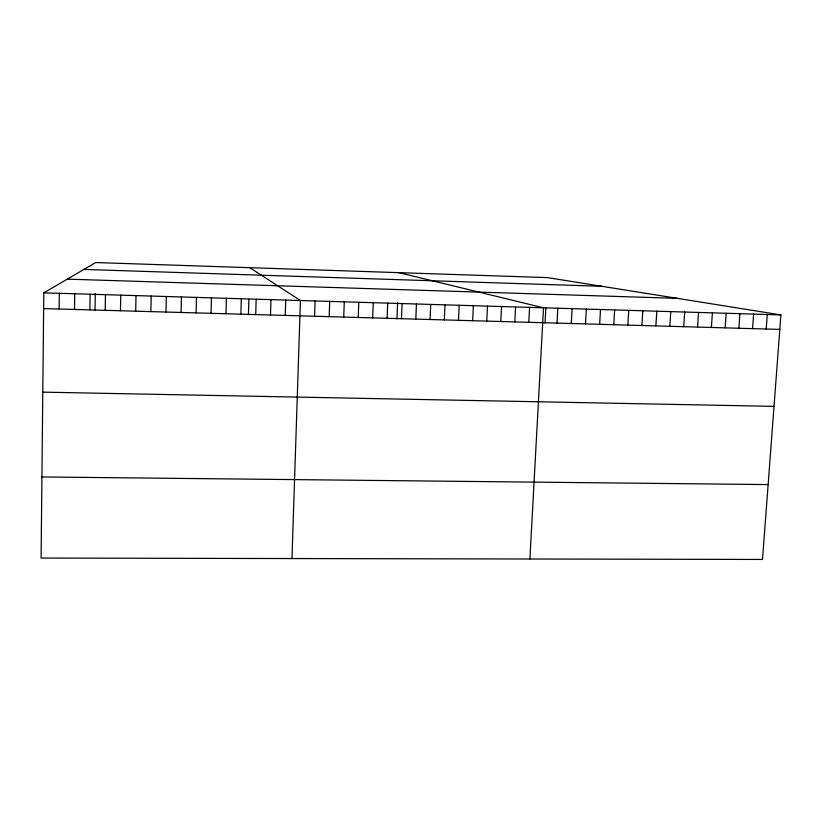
<?xml version="1.0" encoding="UTF-8"?>
<svg xmlns="http://www.w3.org/2000/svg" width="822" height="822" viewBox="0 0 822 822"><rect width="100%" height="100%" fill="white"/><g stroke="black" fill="none" stroke-linecap="round" stroke-linejoin="round"><path stroke-width="1.23" d="M43.802 292.838L41.1 558.056L762.508 559.453L780.9 314.908L547.503 277.61L95.732 262.547L43.802 292.838L780.9 314.908M59.112 309.021L59.297 293.3M74.535 309.452L74.73 293.762M89.896 309.884L90.122 294.225M95.023 310.274L95.27 293.557M105.216 310.326L105.463 294.677M120.485 310.757L120.752 295.139M135.712 311.178L135.99 295.591M150.878 311.61L151.186 296.054M166.003 312.041L166.332 296.506M181.076 312.463L181.426 296.958M196.098 312.894L196.468 297.41M211.079 313.316L211.46 297.852M226.009 313.737L226.41 298.304M240.887 314.158L241.308 298.746M248.439 314.61L248.871 299.342M255.714 314.579L256.166 299.198M270.5 315.001L270.962 299.64M285.244 315.412L285.727 300.081M291.974 558.539L300.431 300.523L249.775 267.684M314.579 316.244L315.093 300.955M329.17 316.655L329.714 301.397M343.73 317.066L344.284 301.838M358.228 317.477L358.803 302.27M372.695 317.888L373.291 302.702M387.1 318.299L387.717 303.133M396.944 318.813L397.612 302.63M401.475 318.7L402.102 303.565M415.798 319.111L416.446 303.996M430.07 319.511L430.749 304.428M444.312 319.912L445 304.849M458.501 320.313L459.2 305.281M472.64 320.714L473.369 305.702M486.747 321.114L487.487 306.123M500.804 321.515L501.554 306.544M514.819 321.905L515.589 306.966M528.782 322.306L529.573 307.387M529.892 559.001L543.517 307.798L398.845 272.647M545.037 322.995L545.839 308.229M557.008 323.097L557.84 308.229M571.269 323.508L572.112 308.661M585.48 323.909L586.343 309.082M599.649 324.31L600.522 309.514M613.767 324.711L614.661 309.935M627.844 325.101L628.758 310.356M641.879 325.502L642.814 310.778M655.874 325.902L656.819 311.199M669.817 326.293L670.773 311.61M683.719 326.683L684.695 312.031M697.57 327.074L698.566 312.442M711.39 327.475L712.397 312.863M725.158 327.855L726.186 313.274M738.886 328.245L739.923 313.685M752.572 328.636L753.63 314.096M766.207 329.016L767.286 314.507M41.922 476.955L768.138 484.579M42.785 392.135L774.026 406.366M43.638 308.579L779.811 329.406M67.281 279.141L677.225 298.345M83.936 269.431L601.858 286.292"/></g></svg>
